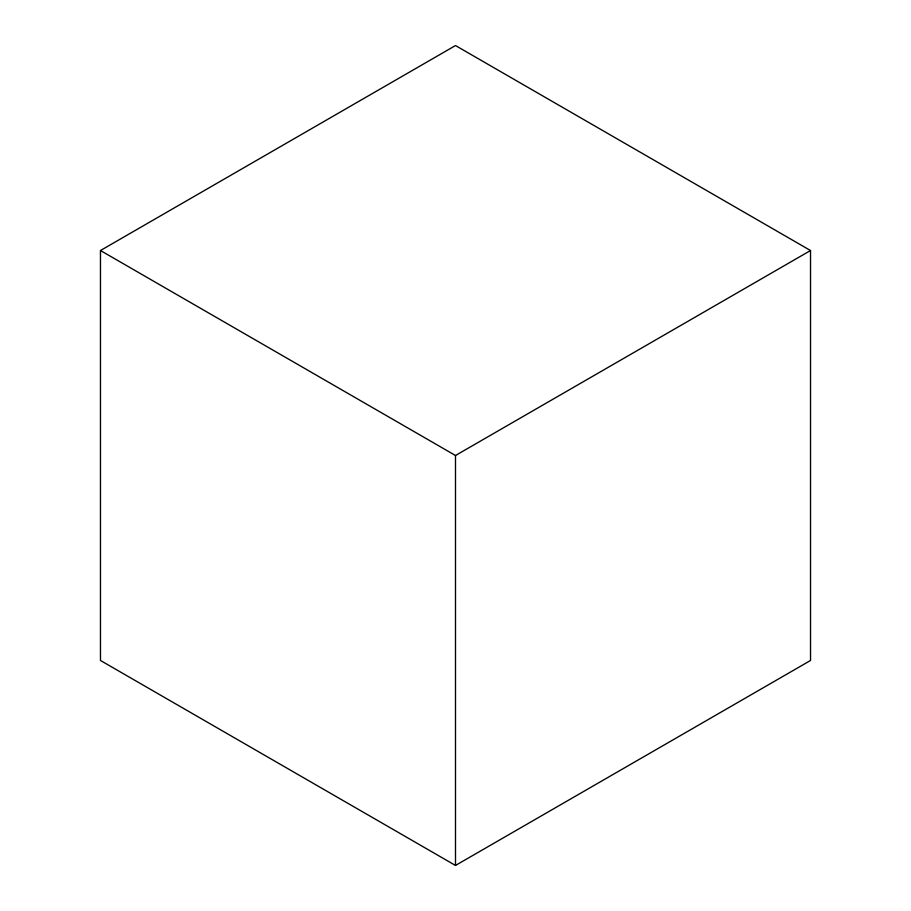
<?xml version="1.0" encoding="UTF-8"?>
<svg xmlns="http://www.w3.org/2000/svg" width="911" height="911" viewBox="0 0 911 911"><rect width="100%" height="100%" fill="white"/><g stroke="black" fill="none" stroke-linecap="round" stroke-linejoin="round"><path stroke-width="1.37" d="M100.472 250.525L455.5 45.55L810.528 250.525L810.528 660.475L455.5 865.45L100.472 660.475L100.472 250.525L455.5 455.5L810.528 250.525M455.5 455.5L455.5 865.45"/></g></svg>
